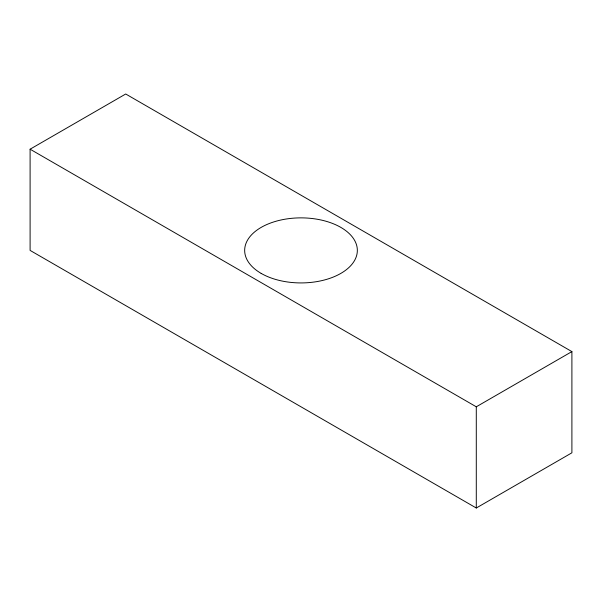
<?xml version="1.0" encoding="UTF-8"?>
<svg xmlns="http://www.w3.org/2000/svg" width="602" height="602" viewBox="0 0 602 602"><rect width="100%" height="100%" fill="white"/><g stroke="black" fill="none" stroke-linecap="round" stroke-linejoin="round"><path stroke-width="0.9" d="M30.1 149.198L125.713 93.995L571.9 351.598L571.9 452.802L476.287 508.005L30.1 250.402L30.1 149.198L476.287 406.801L571.9 351.598M476.287 406.801L476.287 508.005M261.163 273.398A56.34 32.531 0 0 0 355.421 258.815A56.34 32.531 0 0 0 286.417 218.977A56.34 32.531 0 0 0 261.163 273.398"/></g></svg>
